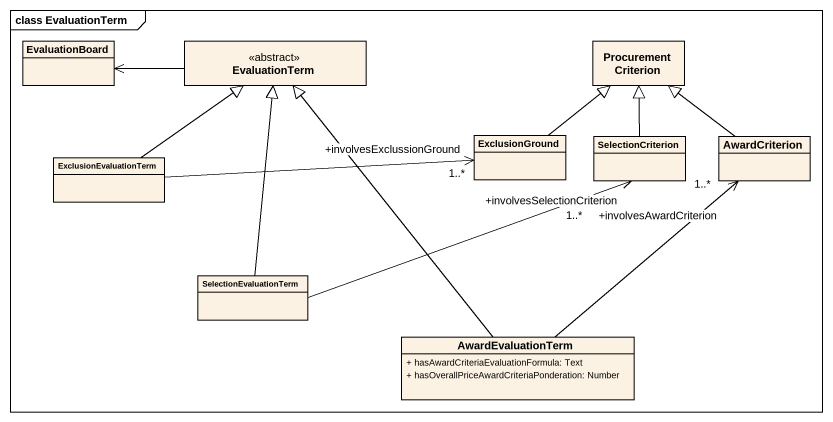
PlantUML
@startuml
mainframe class EvaluationTerm
hide circle
hide empty members
skinparam classAttributeIconSize 0
class EvaluationBoard
class EvaluationTerm <<abstract>>
class ProcurementCriterion
class ExclusionGround
class SelectionCriterion
class AwardCriterion
class ExclusionEvaluationTerm
class SelectionEvaluationTerm
class AwardEvaluationTerm {
  + hasAwardCriteriaEvaluationFormula: Text
  + hasOverallPriceAwardCriteriaPonderation: Number
}
EvaluationTerm -left-> EvaluationBoard
ExclusionGround -up-|> ProcurementCriterion
SelectionCriterion -up-|> ProcurementCriterion
AwardCriterion -up-|> ProcurementCriterion
ExclusionEvaluationTerm -up-|> EvaluationTerm
ExclusionEvaluationTerm -right-> "+involvesExclussionGround\n1..*" ExclusionGround
SelectionEvaluationTerm -up-|> EvaluationTerm
SelectionEvaluationTerm -right-> "+involvesSelectionCriterion\n1..*" SelectionCriterion
AwardEvaluationTerm -up-|> EvaluationTerm
AwardEvaluationTerm -up-> "+involvesAwardCriterion\n1..*" AwardCriterion
@enduml
